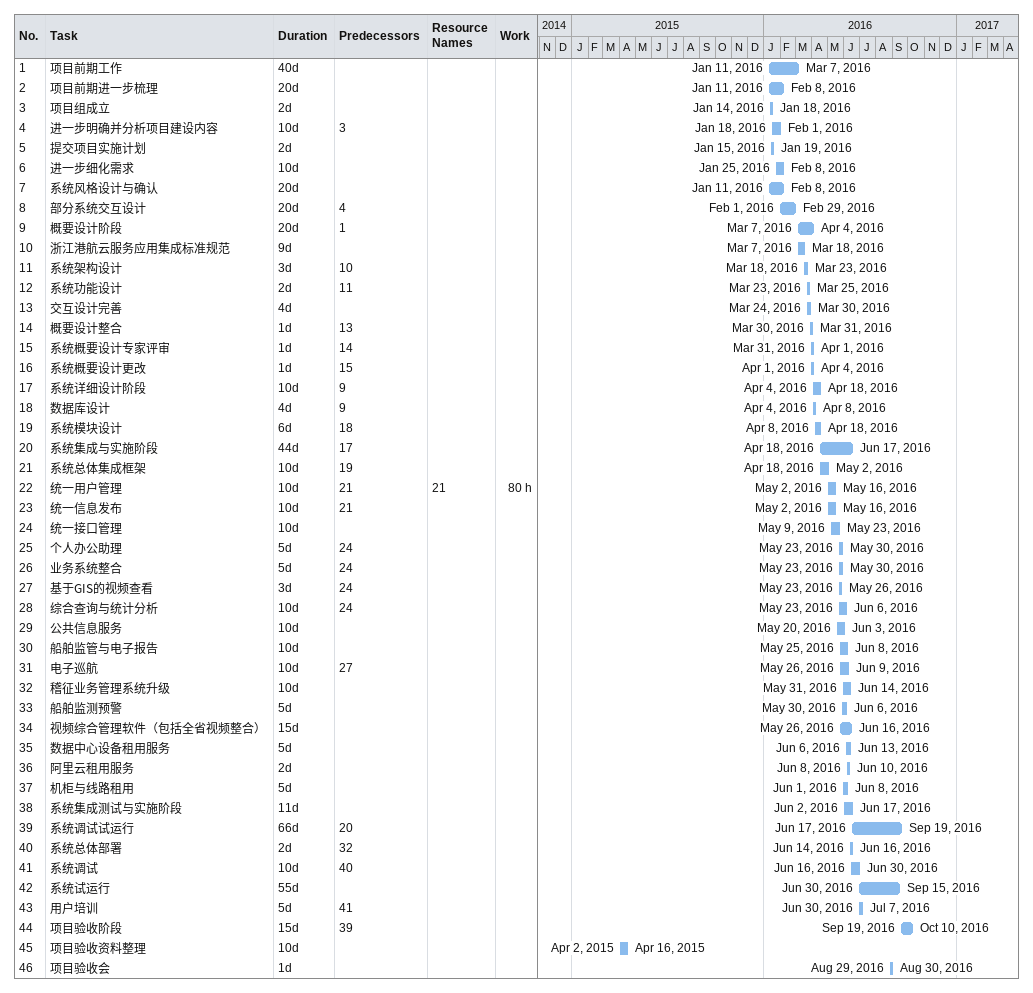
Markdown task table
| ID | Task | Duration | Start | Finish | Predecessors | Resources | Work (h) |
|---|---|---|---|---|---|---|---|
| 1 | 项目前期工作 | 40d | 2016-01-11 | 2016-03-07 |  |  |  |
| 2 | 项目前期进一步梳理 | 20d | 2016-01-11 | 2016-02-08 |  |  |  |
| 3 | 项目组成立 | 2d | 2016-01-14 | 2016-01-18 |  |  |  |
| 4 | 进一步明确并分析项目建设内容 | 10d | 2016-01-18 | 2016-02-01 | 3 |  |  |
| 5 | 提交项目实施计划 | 2d | 2016-01-15 | 2016-01-19 |  |  |  |
| 6 | 进一步细化需求 | 10d | 2016-01-25 | 2016-02-08 |  |  |  |
| 7 | 系统风格设计与确认 | 20d | 2016-01-11 | 2016-02-08 |  |  |  |
| 8 | 部分系统交互设计 | 20d | 2016-02-01 | 2016-02-29 | 4 |  |  |
| 9 | 概要设计阶段 | 20d | 2016-03-07 | 2016-04-04 | 1 |  |  |
| 10 | 浙江港航云服务应用集成标准规范 | 9d | 2016-03-07 | 2016-03-18 |  |  |  |
| 11 | 系统架构设计 | 3d | 2016-03-18 | 2016-03-23 | 10 |  |  |
| 12 | 系统功能设计 | 2d | 2016-03-23 | 2016-03-25 | 11 |  |  |
| 13 | 交互设计完善 | 4d | 2016-03-24 | 2016-03-30 |  |  |  |
| 14 | 概要设计整合 | 1d | 2016-03-30 | 2016-03-31 | 13 |  |  |
| 15 | 系统概要设计专家评审 | 1d | 2016-03-31 | 2016-04-01 | 14 |  |  |
| 16 | 系统概要设计更改 | 1d | 2016-04-01 | 2016-04-04 | 15 |  |  |
| 17 | 系统详细设计阶段 | 10d | 2016-04-04 | 2016-04-18 | 9 |  |  |
| 18 | 数据库设计 | 4d | 2016-04-04 | 2016-04-08 | 9 |  |  |
| 19 | 系统模块设计 | 6d | 2016-04-08 | 2016-04-18 | 18 |  |  |
| 20 | 系统集成与实施阶段 | 44d | 2016-04-18 | 2016-06-17 | 17 |  |  |
| 21 | 系统总体集成框架 | 10d | 2016-04-18 | 2016-05-02 | 19 |  |  |
| 22 | 统一用户管理 | 10d | 2016-05-02 | 2016-05-16 | 21 | 21 | 80 |
| 23 | 统一信息发布 | 10d | 2016-05-02 | 2016-05-16 | 21 |  |  |
| 24 | 统一接口管理 | 10d | 2016-05-09 | 2016-05-23 |  |  |  |
| 25 | 个人办公助理 | 5d | 2016-05-23 | 2016-05-30 | 24 |  |  |
| 26 | 业务系统整合 | 5d | 2016-05-23 | 2016-05-30 | 24 |  |  |
| 27 | 基于GIS的视频查看 | 3d | 2016-05-23 | 2016-05-26 | 24 |  |  |
| 28 | 综合查询与统计分析 | 10d | 2016-05-23 | 2016-06-06 | 24 |  |  |
| 29 | 公共信息服务 | 10d | 2016-05-20 | 2016-06-03 |  |  |  |
| 30 | 船舶监管与电子报告 | 10d | 2016-05-25 | 2016-06-08 |  |  |  |
| 31 | 电子巡航 | 10d | 2016-05-26 | 2016-06-09 | 27 |  |  |
| 32 | 稽征业务管理系统升级 | 10d | 2016-05-31 | 2016-06-14 |  |  |  |
| 33 | 船舶监测预警 | 5d | 2016-05-30 | 2016-06-06 |  |  |  |
| 34 | 视频综合管理软件（包括全省视频整合） | 15d | 2016-05-26 | 2016-06-16 |  |  |  |
| 35 | 数据中心设备租用服务 | 5d | 2016-06-06 | 2016-06-13 |  |  |  |
| 36 | 阿里云租用服务 | 2d | 2016-06-08 | 2016-06-10 |  |  |  |
| 37 | 机柜与线路租用 | 5d | 2016-06-01 | 2016-06-08 |  |  |  |
| 38 | 系统集成测试与实施阶段 | 11d | 2016-06-02 | 2016-06-17 |  |  |  |
| 39 | 系统调试试运行 | 66d | 2016-06-17 | 2016-09-19 | 20 |  |  |
| 40 | 系统总体部署 | 2d | 2016-06-14 | 2016-06-16 | 32 |  |  |
| 41 | 系统调试 | 10d | 2016-06-16 | 2016-06-30 | 40 |  |  |
| 42 | 系统试运行 | 55d | 2016-06-30 | 2016-09-15 |  |  |  |
| 43 | 用户培训 | 5d | 2016-06-30 | 2016-07-07 | 41 |  |  |
| 44 | 项目验收阶段 | 15d | 2016-09-19 | 2016-10-10 | 39 |  |  |
| 45 | 项目验收资料整理 | 10d | 2015-04-02 | 2015-04-16 |  |  |  |
| 46 | 项目验收会 | 1d | 2016-08-29 | 2016-08-30 |  |  |  |
